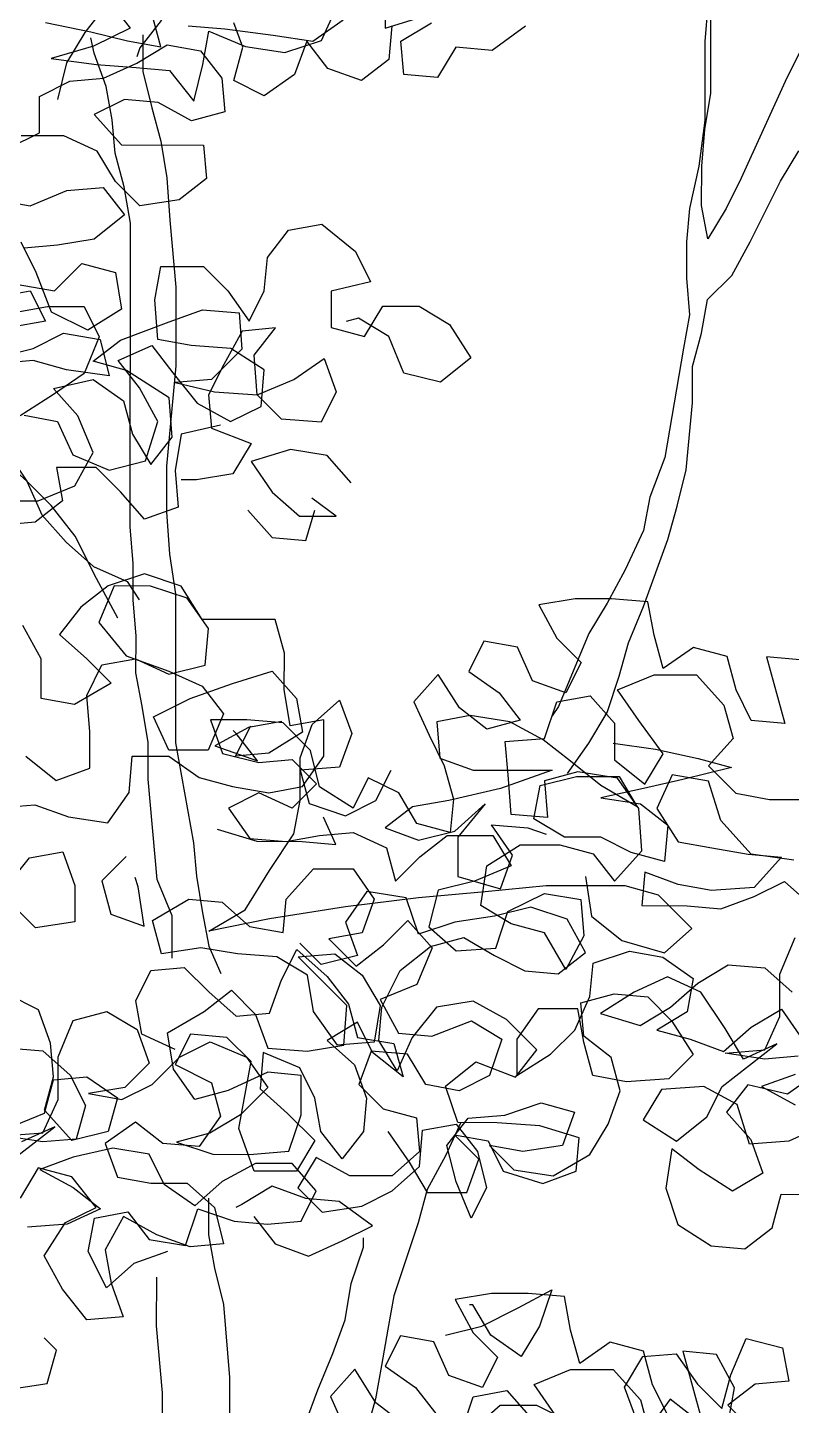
# Model space of a CAD drawing. Header units: inches. Extents: x 350994 to 353538, y 1581369 to 1583842.
# Drawn here: x 351477.411 to 351477.82, y 1583491.827 to 1583492.566 of the extents above; entities that cross this region are included whole.
import ezdxf

# ---------------------------------------------------------------- set-up
doc = ezdxf.new("R2010")
doc.units = ezdxf.units.IN
doc.header["$MEASUREMENT"] = 0
doc.linetypes.add('1', pattern=[0])
doc.layers.add('FOREST', color=96, linetype='Continuous')
doc.layers.add('TREE', color=81, linetype='1')

# ---------------------------------------------------------------- blocks, each defined once
blk = doc.blocks.new('TREE_4')
at = {"color": 94}
for points in [[(1435.1, 7666.6), (1455.3, 7640.5), (1420.6, 7623.2), (1380.1, 7611.7), (1423.4, 7605.8), (1461, 7602.9), (1492.8, 7600), (1515.9, 7571.1), (1524.6, 7605.8), (1530.4, 7637.6), (1565.1, 7623.1), (1602.7, 7617.2), (1637.4, 7628.8), (1651.9, 7660.6)], [(1698.2, 7721.2), (1698.1, 7640.3), (1744.4, 7654.7)], [(613.1, 6881.8), (598.6, 6852.9), (555.1, 6757.5), (540.7, 6728.6), (523.3, 6699.7), (517.5, 6731.5), (517.6, 6769.1), (520.5, 6803.8), (526.3, 6838.5), (526.4, 6948.4), (529.3, 6986), (532.3, 7017.8), (543.9, 7055.3), (555.5, 7118.9), (572.9, 7150.7), (596, 7173.8), (622.1, 7202.7)], [(1541.5, 7262.6), (1503.9, 7254), (1498.1, 7219.3), (1501, 7184.6), (1469.2, 7173), (1446.1, 7199.1), (1423, 7222.2), (1385.4, 7222.3), (1391.1, 7190.5), (1365.1, 7170.2), (1333.3, 7167.4)], [(1345, 7369.8), (1376.8, 7375.5), (1411.5, 7375.5), (1426, 7346.6), (1411.5, 7311.9), (1382.5, 7291.7), (1350.7, 7271.4)], [(1321.7, 7190.5), (1368, 7190.5), (1402.7, 7204.9), (1420.1, 7236.7), (1405.7, 7271.4), (1382.6, 7297.4), (1420.1, 7306.1), (1449, 7285.8), (1457.7, 7254), (1475, 7225.1), (1495.3, 7251.1), (1492.4, 7288.7), (1452, 7314.7), (1420.2, 7323.4), (1446.2, 7343.6), (1492.5, 7360.9), (1524.3, 7372.5), (1559, 7369.6), (1561.8, 7334.9), (1532.9, 7306), (1498.2, 7303.1), (1535.8, 7294.4), (1576.3, 7291.5), (1611, 7305.9), (1639.9, 7326.1), (1651.4, 7294.3), (1637, 7265.4), (1599.4, 7268.3), (1576.3, 7291.5), (1573.4, 7329.1), (1593.7, 7355.1), (1561.9, 7352.2), (1544.5, 7320.4), (1530, 7291.5), (1532.9, 7259.7), (1570.4, 7245.2), (1553.1, 7216.3), (1518.4, 7210.6), (1503.9, 7210.6)], [(523.5, 6922.4), (520.6, 6887.7), (520.5, 6812.5), (514.7, 6769.1), (506, 6728.7), (503, 6696.9), (503, 6662.2), (505.9, 6627.5), (500.1, 6595.7), (482.6, 6491.6), (468.1, 6454), (462.3, 6422.2), (444.9, 6384.6), (427.6, 6352.9), (410.2, 6324), (381.2, 6254.6), (375.4, 6245.9)], [(1665.8, 7207.6), (1642.7, 7233.6), (1608, 7239.4), (1570.4, 7227.9), (1590.6, 7198.9), (1616.6, 7175.8), (1651.3, 7175.8), (1628.2, 7193.1)], [(1567.5, 7181.6), (1590.6, 7155.6), (1622.4, 7152.7), (1631.1, 7181.6)], [(1333, 6898.5), (1364.8, 6901.3), (1396.6, 6889.8), (1434.2, 6883.9), (1454.5, 6912.8), (1457.4, 6947.5), (1492.1, 6947.5), (1521, 6927.2), (1552.8, 6918.5), (1587.5, 6912.7), (1619.3, 6918.5), (1639.6, 6947.4), (1639.6, 6982.1), (1607.8, 6976.3), (1602, 7011), (1602.1, 7045.7), (1593.4, 7077.5), (1524, 7077.6), (1503.8, 7109.4), (1469.1, 7121), (1434.4, 7109.5), (1408.4, 7089.2), (1388.1, 7063.2), (1414.1, 7040.1), (1437.2, 7016.9), (1402.5, 6996.7), (1370.7, 7002.5), (1370.8, 7040.1), (1353.4, 7071.9)], [(1356.2, 6947.6), (1385.1, 6924.5), (1416.9, 6936), (1416.9, 6970.7), (1414.1, 7005.4), (1428.6, 7034.3), (1460.4, 7040), (1492.2, 7025.6), (1526.9, 7034.2), (1529.8, 7068.9), (1509.6, 7097.8), (1474.9, 7109.4), (1440.2, 7109.5), (1425.7, 7074.8), (1451.7, 7042.9), (1492.2, 7028.4), (1524, 7014), (1544.2, 6987.9), (1529.7, 6953.2), (1492.1, 6953.3), (1477.7, 6985.1), (1512.4, 7002.4), (1552.9, 7016.8), (1590.5, 7028.4), (1613.6, 7002.3), (1619.3, 6970.5), (1587.5, 6950.3), (1555.7, 6947.4), (1570.2, 6976.3)], [(389.8, 6191), (410.1, 6219.9), (427.5, 6248.8), (439.1, 6283.5), (447.8, 6315.3), (462.3, 6349.9), (485.4, 6413.5), (494.1, 6445.3), (502.8, 6480), (508.7, 6543.6), (508.7, 6578.3), (517.4, 6610.1), (523.2, 6641.9), (546.4, 6665), (563.8, 6696.8), (592.7, 6754.6), (610.1, 6783.5)], [(1490.8, 6476.1), (1458.9, 6464.5), (1432.9, 6441.4), (1415.6, 6476.1), (1421.4, 6507.9), (1453.2, 6513.7), (1473.4, 6487.6), (1508.1, 6481.8), (1519.7, 6516.5), (1554.4, 6504.9), (1586.2, 6502), (1618, 6504.9), (1632.5, 6533.8), (1609.4, 6559.8), (1574.7, 6559.8), (1542.9, 6542.5), (1516.8, 6519.4), (1487.9, 6539.7), (1473.5, 6568.6), (1438.8, 6574.4), (1401.2, 6565.8), (1369.4, 6554.2), (1401.2, 6536.9), (1427.2, 6516.6), (1395.4, 6502.2), (1357.8, 6499.3)], [(1331.8, 6554.3), (1383.9, 6594.7), (1352.1, 6580.3)], [(1337.7, 6669.9), (1372.4, 6667), (1398.4, 6643.8), (1412.8, 6614.9), (1404.1, 6583.1), (1372.3, 6580.3), (1334.7, 6586.1), (1372.3, 6588.9), (1386.8, 6620.7), (1386.8, 6661.2), (1401.3, 6695.9), (1433.1, 6704.5), (1462, 6687.2), (1473.6, 6655.3), (1450.4, 6632.2), (1415.7, 6626.5), (1447.5, 6620.7), (1476.4, 6635.1), (1502.5, 6661.1), (1531.4, 6675.5), (1566.1, 6661), (1586.3, 6632.1), (1560.3, 6606.1), (1531.3, 6588.8), (1499.5, 6580.1), (1534.2, 6568.6), (1568.9, 6568.5), (1606.5, 6571.4), (1618.1, 6606.1), (1618.1, 6643.6), (1586.3, 6646.6), (1548.7, 6629.3), (1516.9, 6620.6), (1496.7, 6649.5), (1490.9, 6684.2), (1525.7, 6704.4), (1551.7, 6724.7), (1574.8, 6701.5), (1586.3, 6669.7), (1623.9, 6666.8), (1658.6, 6672.5), (1661.6, 6710.1), (1615.3, 6756.4), (1650, 6759.3), (1676, 6739), (1693.4, 6710.1), (1687.5, 6675.4), (1652.8, 6672.5), (1629.7, 6704.4), (1624, 6739.1), (1595.1, 6756.4), (1557.5, 6759.4), (1522.8, 6765.2), (1485.2, 6759.4), (1476.6, 6791.2), (1511.3, 6811.4), (1543.1, 6808.5), (1569.1, 6785.4), (1600.9, 6779.6), (1603.8, 6811.4), (1629.9, 6840.2), (1667.5, 6840.2), (1687.7, 6811.3), (1676.1, 6779.5), (1644.3, 6773.7), (1670.3, 6747.7), (1696.3, 6767.9), (1719.5, 6791), (1742.6, 6765), (1728.1, 6730.3), (1693.4, 6715.9), (1710.7, 6684), (1742.5, 6681.1), (1780.1, 6695.5), (1809, 6678.2), (1797.4, 6643.5), (1768.5, 6629.1), (1736.7, 6634.9), (1719.3, 6663.8), (1684.6, 6666.7), (1673.1, 6634.9), (1696.2, 6611.8), (1728, 6603.1), (1730.8, 6571.3), (1704.8, 6548.2), (1664.3, 6548.2), (1632.5, 6565.6), (1615.1, 6536.7), (1638.2, 6513.5), (1675.8, 6519.3), (1704.8, 6533.7), (1730.8, 6556.8), (1733.7, 6591.5), (1765.5, 6597.3), (1785.8, 6571.2), (1794.4, 6536.5), (1779.9, 6507.6), (1765.5, 6542.3), (1756.8, 6577), (1777.1, 6603), (1811.8, 6605.9), (1846.5, 6617.4), (1878.3, 6608.7), (1866.7, 6576.9), (1829.1, 6571.2), (1797.3, 6577), (1820.4, 6553.8), (1858, 6548), (1892.7, 6568.2), (1910.1, 6597.1), (1921.7, 6628.9), (1913.1, 6660.7), (1887.1, 6681), (1884.2, 6712.8), (1916, 6721.4), (1947.8, 6718.5), (1970.9, 6695.4), (1991.1, 6663.5), (1968, 6640.4), (1927.5, 6637.6), (1895.7, 6643.4), (1887, 6675.2), (1881.3, 6707), (1843.7, 6707), (1823.4, 6678.2), (1823.4, 6643.5), (1855.2, 6663.7), (1878.4, 6686.8), (1892.9, 6718.6), (1895.8, 6750.4), (1930.5, 6761.9), (1962.3, 6756.1), (1991.2, 6735.8), (1985.4, 6704), (1956.4, 6686.7), (1988.2, 6678), (2020, 6666.4), (2046.1, 6689.5), (2075, 6706.8), (2095.2, 6677.9)], [(2109.7, 6646.1), (2080.7, 6625.9), (2043.1, 6634.6), (2022.9, 6608.6), (2046, 6582.5), (2057.5, 6550.7), (2028.6, 6533.4), (1996.8, 6553.7), (1970.8, 6573.9), (1965, 6536.4), (1976.5, 6501.6), (2008.3, 6481.4), (2040.1, 6478.5), (2066.1, 6498.7), (2074.8, 6530.5), (2109.5, 6530.4)], [(2092.7, 7039.3), (2060.9, 7042.2), (2078.2, 6978.6), (2046.3, 6981.5), (2031.9, 7010.5), (2023.3, 7042.3), (1991.5, 7051), (1962.5, 7030.8), (1953.9, 7062.6), (1948.1, 7094.4), (1913.5, 7097.3), (1878.8, 7097.3), (1844.1, 7091.6), (1861.4, 7059.8), (1884.5, 7036.6), (1870, 7007.7), (1838.2, 7019.3), (1823.8, 7051.1), (1792, 7056.9), (1777.5, 7028), (1806.4, 7007.8), (1826.6, 6981.7), (1794.8, 6973.1), (1768.8, 6993.4), (1748.6, 7025.2), (1725.4, 6999.2), (1739.9, 6967.4), (1754.3, 6938.4), (1762.9, 6906.6), (1760, 6874.8), (1728.2, 6883.5), (1710.9, 6912.5), (1682, 6926.9), (1667.5, 6898), (1635.7, 6918.3), (1627.1, 6953), (1601.1, 6979.1), (1566.4, 6982), (1531.7, 6982), (1543.2, 6950.2), (1577.9, 6941.5), (1609.7, 6944.4), (1632.8, 6921.2), (1609.7, 6898.1), (1577.9, 6912.6), (1549, 6898.1), (1569.2, 6869.2), (1603.9, 6866.3), (1635.7, 6872), (1667.5, 6874.9), (1699.3, 6860.4), (1707.9, 6828.6), (1731.1, 6851.7), (1757.1, 6871.9), (1800.5, 6871.9), (1817.8, 6843), (1783.1, 6828.5), (1748.4, 6819.9), (1739.7, 6785.2), (1765.7, 6762.1), (1803.3, 6764.9), (1814.9, 6799.6), (1849.6, 6816.9), (1884.3, 6811.1), (1887.1, 6776.4), (1869.8, 6744.6), (1849.6, 6779.3), (1817.8, 6788), (1788.9, 6805.4), (1794.7, 6843), (1826.5, 6863.2), (1864.1, 6863.2), (1895.9, 6854.5), (1916.1, 6828.4), (1942.1, 6857.3), (1939.3, 6897.8), (1919.1, 6926.7), (1881.5, 6932.5), (1849.7, 6923.9), (1852.5, 6889.2), (1817.9, 6892.1), (1815, 6929.7), (1812.1, 6961.5), (1849.7, 6964.4), (1861.3, 6999.1), (1893.1, 7004.8), (1916.2, 6978.8), (1916.2, 6944.1), (1945.1, 6920.9), (1962.5, 6949.8), (1939.4, 6981.6), (1919.2, 7010.6), (1953.9, 7025), (1994.3, 7025), (2020.3, 6996), (2029, 6964.2), (2005.8, 6938.2), (2031.8, 6912.2), (2063.6, 6906.3), (2101.2, 6906.3)], [(2086.7, 6848.5), (2046.2, 6854.3), (2017.3, 6886.2), (2005.8, 6923.7), (1971.1, 6929.6), (1956.6, 6897.8), (1976.9, 6865.9), (2008.7, 6860.1), (2043.3, 6854.3), (2075.1, 6851.4), (2049.1, 6822.5), (2008.6, 6819.7), (1976.8, 6825.5), (1945, 6837.1), (1942.1, 6805.3), (1985.5, 6805.2), (2017.3, 6802.3), (2049.1, 6813.8), (2078, 6828.3), (2104, 6805.1)], [(-106.8, 6905.6), (-63.5, 6896.9), (-28.8, 6888.2), (3, 6882.4), (-5.6, 6914.2)], [(29.1, 6902.6), (63.8, 6899.6), (110, 6893.8), (147.6, 6888), (176.5, 6908.2)], [(350, 6902.3), (318.2, 6879.2), (283.5, 6882.1), (266.1, 6853.2), (234.3, 6856.1), (231.4, 6887.9), (260.4, 6905.3)], [(222.8, 6902.4), (219.9, 6870.6), (193.8, 6850.4), (162, 6862), (141.8, 6888), (130.2, 6856.2), (101.3, 6836), (72.4, 6850.5), (81.1, 6882.3), (72.4, 6905.4)], [(13.8, 6015), (13.8, 6055.4), (-0.6, 6090.1), (-9.2, 6185.6), (-9.2, 6220.3), (-14.9, 6255), (-20.7, 6286.8), (-20.6, 6321.5), (-23.5, 6356.2), (-23.5, 6390.9), (-26.3, 6425.6), (-26, 6714.7), (-31.8, 6749.4), (-40.4, 6781.2), (-43.3, 6813), (-49.1, 6844.8), (-60.6, 6876.6), (-63.5, 6891.1)], [(-14.3, 6893.9), (-14.3, 6859.2), (-5.7, 6824.5), (2.9, 6792.7), (8.7, 6758), (11.5, 6717.5), (17.3, 6653.9), (17.2, 6578.8), (8.4, 6483.4), (8.4, 6440), (11.3, 6399.5), (17, 6361.9), (16.9, 6220.2), (34.1, 6124.8), (37, 6093), (42.7, 6058.3), (48.5, 6026.5), (60, 6000.5)], [(1538.3, 6878.1), (1575.9, 6866.5), (1619.2, 6866.4), (1651, 6863.5), (1639.5, 6889.5)], [(1451.5, 6852.1), (1428.4, 6829), (1437, 6797.2), (1468.8, 6785.6), (1463.1, 6823.2), (1460.2, 6831.9)], [(-38, 6338.8), (-58.2, 6376.4), (-78.4, 6416.9), (-101.5, 6445.9), (-124.6, 6469), (-150.6, 6492.2), (-173.7, 6515.3), (-193.9, 6541.4), (-217, 6570.3), (-240.1, 6593.4), (-266.1, 6616.6), (-289.2, 6639.8), (-309.4, 6665.8), (-222.8, 6596.3), (-196.8, 6573.2), (-170.8, 6552.9), (-164.9, 6590.5), (-170.7, 6625.2), (-173.6, 6659.9), (-173.5, 6738), (-176.3, 6764)], [(-173.6, 6573.1), (-170.8, 6538.5), (-124.6, 6469), (-110.1, 6437.2), (-87, 6411.2), (-61, 6388), (-29.2, 6373.5), (-17.7, 6356.2)], [(606.4, 5904.5), (574.6, 5893), (606.4, 5875.6)], [(632.4, 5855.4), (600.6, 5840.9), (563, 5838.1), (551.4, 5875.7), (519.7, 5893.1), (479.2, 5890.2), (461.8, 5861.3), (493.6, 5841), (522.5, 5864.1), (537, 5893), (589.1, 5933.5), (557.3, 5919), (539.9, 5948), (516.8, 5982.7), (485.1, 5997.2), (453.2, 5982.7), (421.4, 5962.5), (459, 5950.9), (487.9, 5968.3), (514, 5991.4), (542.9, 6008.7), (577.6, 6005.8), (603.6, 5982.6)], [(609.3, 5921.9), (577.5, 5919), (539.9, 5924.8), (577.5, 5927.7), (592, 5959.5), (592, 6000), (606.5, 6034.7)], [(2024.7, 6314.5), (2030.5, 6346.3), (2013.2, 6378.1), (1981.4, 6381), (1998.7, 6317.4)], [(1966.9, 6320.3), (1952.4, 6349.2), (1943.8, 6381), (1912, 6389.7), (1883.1, 6369.5), (1874.4, 6401.3), (1868.7, 6433.2), (1834, 6436.1), (1799.3, 6436.1), (1764.6, 6430.4), (1781.9, 6398.5), (1805, 6375.4), (1790.5, 6346.5), (1758.7, 6358.1), (1744.3, 6389.9), (1712.5, 6395.7), (1698, 6366.8), (1726.9, 6346.5), (1747.1, 6320.5)], [(1715.3, 6311.9), (1689.3, 6332.1), (1669.1, 6363.9), (1646, 6337.9), (1660.4, 6306.1)], [(1770.2, 6303.1), (1781.8, 6337.8), (1813.7, 6343.6), (1836.8, 6317.5)], [(1859.9, 6320.4), (1839.7, 6349.3), (1874.4, 6363.8), (1914.9, 6363.7), (1940.9, 6334.8), (1949.5, 6303)], [(444.7, 6084), (369.5, 6084), (311.7, 6078.3), (248, 6072.6), (178.6, 6064), (106.3, 6052.5), (48.5, 6040.9), (83.2, 6061.2), (106.4, 6098.7), (129.6, 6133.4), (135.4, 6165.2), (135.4, 6205.7), (147, 6237.5), (173, 6260.6), (184.6, 6228.8), (173, 6197), (135.4, 6194.1), (144, 6162.3), (178.7, 6150.7), (207.6, 6165.1), (222.1, 6194)], [(433.2, 6219.9), (473.7, 6214), (514.2, 6205.3), (546, 6196.6), (499.7, 6185.1), (462.1, 6176.5), (421.6, 6167.8), (459.2, 6162), (485.2, 6141.7), (482.3, 6107), (450.5, 6115.8), (421.6, 6130.2), (386.9, 6130.3), (358, 6147.6), (363.8, 6179.4), (398.5, 6188.1), (439, 6188), (456.3, 6159.1), (421.6, 6179.4), (392.7, 6202.5), (366.7, 6222.8), (334.9, 6240.2), (297.4, 6246), (265.5, 6240.2), (268.4, 6205.5), (300.2, 6194), (375.4, 6193.9), (326.2, 6176.6), (277, 6165.1), (242.3, 6159.3), (216.3, 6139.1), (248.1, 6127.5), (282.8, 6136.1), (311.7, 6162.1), (285.7, 6130.4), (285.6, 6092.8), (326.1, 6081.2), (337.7, 6113), (317.5, 6141.9), (352.2, 6139), (369.5, 6133.2)], [(118.1, 6240.4), (86.3, 6234.6), (54.5, 6217.3), (94.9, 6202.8), (74.7, 6228.9), (71.8, 6231.8)], [(16.6, 5928.2), (-15.2, 5942.7), (-20.9, 5974.5), (-6.5, 6003.4), (25.3, 6006.3), (48.5, 5983.1), (74.5, 5960), (106.3, 5962.8), (117.9, 5994.6), (132.3, 6023.5), (161.2, 5997.5), (181.4, 5971.4), (190.1, 5939.6), (224.8, 5933.8), (233.4, 5902), (204.5, 5925.2), (190.1, 5954.1), (161.2, 5936.8), (187.2, 5913.6), (198.7, 5881.8), (195.8, 5850), (175.5, 5824), (155.3, 5850), (149.6, 5881.8), (135.1, 5910.8), (100.4, 5925.2), (97.5, 5890.6), (123.5, 5867.4), (149.5, 5841.4), (132.2, 5812.5), (91.7, 5812.5), (77.3, 5853), (88.9, 5916.6), (65.8, 5939.7), (31.1, 5942.7), (16.6, 5913.8), (51.3, 5896.4), (59.9, 5864.6), (39.6, 5835.7), (5, 5838.6), (-21, 5858.9), (-50, 5838.6), (-38.4, 5806.8), (-6.6, 5801), (28.1, 5801), (54.1, 5777.8), (62.7, 5743.1), (30.9, 5740.3), (-0.9, 5751.9), (-32.7, 5769.2), (-50.1, 5737.4), (-44.3, 5705.6), (-32.8, 5673.8), (-67.5, 5671), (-90.6, 5699.9), (-107.9, 5731.7), (-87.6, 5763.5), (-58.7, 5777.9), (-81.8, 5806.9), (-113.6, 5815.6), (-131, 5786.7)], [(-142.5, 5853.2), (-107.8, 5867.6), (-99.1, 5899.4), (-67.3, 5902.3), (-38.4, 5882), (-47.1, 5850.2), (-81.8, 5841.6), (-107.8, 5870.5), (-99.1, 5902.3), (-101.9, 5934.1), (-113.5, 5965.9), (-142.4, 5980.4)], [(-145.2, 6081.6), (-122, 6110.5), (-90.2, 6116.2), (-78.7, 6084.4), (-78.7, 6049.7), (-116.3, 6044), (-142.3, 6070)], [(407.1, 6092.7), (412.8, 6055.1), (441.7, 6031.9), (482.2, 6020.3), (508.2, 6043.4), (476.5, 6075.2), (444.7, 6084)], [(218.9, 5850), (239.1, 5821), (256.5, 5792.1), (294, 5792.1), (305.6, 5823.9), (282.5, 5847), (314.3, 5841.2), (328.8, 5812.3), (366.3, 5800.7), (398.1, 5812.2), (401.1, 5844), (363.5, 5855.6), (323, 5858.5), (285.4, 5858.6), (273.9, 5893.3), (302.8, 5916.4), (340.4, 5901.9), (360.7, 5927.9), (331.8, 5956.8), (300, 5974.2), (265.3, 5968.5), (242.1, 5939.6), (227.7, 5907.8), (210.3, 5936.7), (213.2, 5968.5), (230.6, 6003.2), (259.6, 6026.3), (291.4, 6034.9), (320.3, 6017.6), (349.2, 6003.1), (381, 6000.2), (407, 6020.4), (389.7, 6052.2), (355, 6063.8), (320.3, 6055.2), (282.7, 6049.4), (248, 6037.9), (236.5, 6072.6), (198.9, 6078.4), (178.6, 6049.5), (190.2, 6017.7), (155.5, 6009), (135.2, 6029.3)], [(288.3, 5858.6), (273.8, 5826.8), (256.5, 5795), (247.8, 5763.2), (224.6, 5693.8), (218.8, 5662), (212.9, 5627.3), (207.1, 5595.5), (198.4, 5563.7)], [(91.6, 5769.1), (111.8, 5743.1), (143.6, 5731.5), (175.5, 5745.9), (204.4, 5760.3), (172.6, 5783.5), (140.8, 5786.4), (109, 5798), (80.1, 5780.7), (74.3, 5777.8)], [(48.3, 5786.5), (48.2, 5751.8), (54, 5720), (62.6, 5685.3), (68.4, 5615.9), (68.3, 5581.2), (74.1, 5546.5), (74, 5511.8), (88.5, 5482.9), (111.6, 5508.9), (140.6, 5572.5), (152.2, 5604.3), (166.7, 5638.9), (178.3, 5670.7), (184.1, 5705.4), (195.7, 5740.1), (195.7, 5748.8)], [(4.7, 5566.8), (4.7, 5601.5), (-1, 5665.1), (-0.9, 5711.4)], [(273.7, 5656.2), (308.4, 5664.8), (343.1, 5682.2), (374.9, 5699.5), (363.3, 5664.8), (345.9, 5635.9), (317.1, 5656.2), (299.7, 5685.1), (296.8, 5685.1)], [(-142.7, 5653.7), (-165.8, 5630.6), (-142.7, 5604.5), (-105.1, 5610.3), (-96.4, 5642.1), (-108, 5653.7)], [(299.6, 5566.5), (325.7, 5589.6), (360.4, 5589.6), (389.3, 5575.1)], [(455.8, 5575.1), (444.2, 5606.9), (461.6, 5635.8), (493.4, 5638.6), (513.6, 5609.7), (536.7, 5586.6), (545.4, 5618.4), (559.9, 5653), (594.6, 5644.3), (600.4, 5612.5), (568.6, 5609.7), (542.5, 5589.5), (565.6, 5566.3)], [(513.6, 5575), (487.6, 5595.3), (464.4, 5563.5)], [(645.7, 4612.1), (654.4, 4646.8), (671.8, 4675.7), (692, 4701.7), (726.8, 4759.5), (741.3, 4788.4), (781.8, 4840.4), (810.8, 4904), (822.4, 4935.8), (839.8, 4999.4), (845.6, 5034), (863, 5097.6), (871.7, 5132.3), (880.4, 5164.1), (892, 5195.9), (900.7, 5227.7), (912.3, 5259.5), (921, 5291.3), (932.6, 5323.1), (950, 5386.7), (958.7, 5409.8)], [(1371.8, 5042.2), (1337.1, 5042.3), (1305.3, 5033.6), (1273.5, 5027.9), (1235.9, 5027.9), (1204.1, 5019.3), (1169.4, 5004.8), (1140.5, 4990.4), (1053.7, 4938.4), (1021.8, 4915.3), (992.9, 4900.9), (961.1, 4886.5), (926.4, 4877.8), (900.4, 4854.7), (871.4, 4834.5), (802, 4765.2), (781.7, 4739.2), (758.6, 4716.1), (744.1, 4687.2), (723.8, 4661.2), (720.9, 4652.5)], [(599.4, 4565.9), (628.3, 4580.3), (628.4, 4615), (657.3, 4629.4), (689.1, 4632.3), (720.9, 4646.7), (749.8, 4664), (781.6, 4658.2), (801.9, 4632.2), (804.7, 4600.4), (772.9, 4591.7), (741.1, 4609.1), (709.3, 4612), (680.4, 4597.6), (706.4, 4568.7), (784.4, 4568.6), (787.3, 4536.8), (761.3, 4516.6), (723.7, 4510.8), (700.6, 4534), (683.2, 4562.9), (651.5, 4577.4), (611, 4577.4)], [(584.9, 4516.7), (619.6, 4510.9), (654.3, 4525.3), (689, 4528.2), (709.2, 4502.2), (680.3, 4479.1), (645.6, 4473.3), (613.8, 4470.5)], [(608, 4435.8), (642.6, 4429.9), (668.7, 4455.9), (700.5, 4447.2), (706.2, 4412.5), (674.4, 4392.3), (639.7, 4409.7), (625.3, 4447.3), (610.9, 4476.2)], [(587.7, 4424.2), (619.5, 4430), (633.9, 4401), (602.1, 4395.3)], [(587.7, 4366.4), (622.4, 4375), (651.3, 4389.5), (686, 4383.6), (694.6, 4348.9), (654.1, 4354.8), (622.3, 4363.5), (590.5, 4360.6)], [(613.6, 4311.4), (645.4, 4305.6), (659.9, 4273.8), (694.5, 4259.3), (729.2, 4268), (740.8, 4305.5), (723.5, 4337.4), (703.3, 4363.4), (735.1, 4377.8), (755.3, 4351.8), (778.4, 4322.8), (810.2, 4305.5), (839.2, 4319.9), (842.1, 4354.6), (810.3, 4374.9), (772.7, 4377.8), (740.9, 4383.6), (738.1, 4421.2), (743.9, 4453), (784.3, 4452.9), (807.4, 4429.8), (827.7, 4400.9), (842.1, 4429.8), (845.1, 4461.6), (865.3, 4487.6), (897.1, 4493.3), (928.9, 4467.3), (943.3, 4438.3), (905.8, 4429.7), (905.7, 4395), (937.5, 4386.3), (954.9, 4415.2), (989.6, 4415.2), (1018.5, 4397.8), (1038.7, 4366), (1009.8, 4342.9), (975.1, 4351.6), (960.6, 4386.3), (931.8, 4403.7), (920.2, 4400.8)]]:
    blk.add_lwpolyline(points, dxfattribs=at)

msp = doc.modelspace()

# ---------------------------------------------------------------- hatches: boundary and pattern name
at = {"layer": 'FOREST', "lineweight": 5}
h = msp.add_hatch(dxfattribs=at)
h.set_pattern_fill('ANSI31', color=96, scale=50, style=0)
h.paths.add_polyline_path([(351604.92742, 1583347.98001), (351663.00361, 1583522.95042), (351611.87793, 1583545.35936), (351490.29156, 1583598.08515), (351436.56964, 1583404.46462), (351529.74504, 1583373.17051)])
h.paths.add_polyline_path([(351517.5086, 1583480.13966), (351575.36575, 1583480.13966), (351575.36575, 1583465.13966), (351517.5086, 1583465.13966)], flags=24)

# ---------------------------------------------------------------- block references
at = {"layer": 'TREE', "lineweight": 5, "xscale": 0.0005632341344607994, "yscale": 0.0005632341490127146, "zscale": 0.0005632341444477617}
for p in [(351477.06355, 1583489.92993), (351477.48079, 1583488.67931), (351476.64629, 1583488.26244)]:
    msp.add_blockref('TREE_4', p, dxfattribs=at)

doc.saveas('drawing.dxf')
